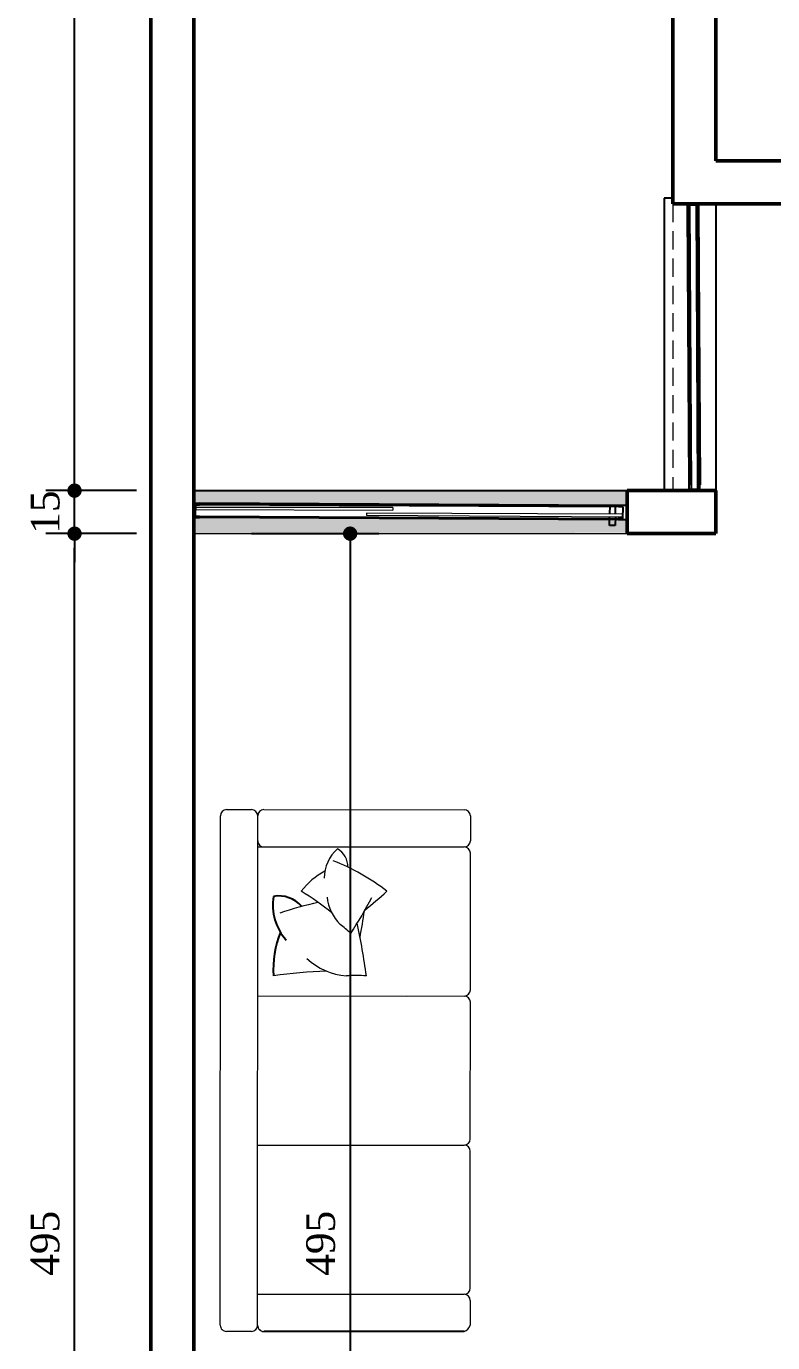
# Model space of a CAD drawing. Header units: millimetres. Extents: x 124972 to 152645, y 1647 to 10452.
# Drawn here: x 151919 to 152179.2, y 9145.9 to 9604.9 of the extents above; entities that cross this region are included whole.
import ezdxf

# ---------------------------------------------------------------- set-up
doc = ezdxf.new("R2010")
doc.units = ezdxf.units.MM
doc.linetypes.add('HIDDEN', pattern=[9.525, 6.35, -3.175])
for name, color, linetype in [('01', 1, 'Continuous'), ('ACESSORIOS', 2, 'Continuous'), ('COZINHA', 2, 'Continuous'), ('Hachuria - Moveis', 1, 'Continuous'), ('Piso', 55, 'Continuous'), ('PN010', 1, 'Continuous')]:
    doc.layers.add(name, color=color, linetype=linetype)
for name, color, linetype, lineweight in [('Hachura', 1, 'Continuous', 9), ('Moveis', 1, 'Continuous', 9), ('Parede Baixa', 5, 'Continuous', 50), ('Pisos Externos', 15, 'Continuous', 9), ('Portas - Janelas', 2, 'Continuous', 20), ('Projeção Janela', 15, 'HIDDEN', 9)]:
    doc.layers.add(name, color=color, linetype=linetype, lineweight=lineweight)
doc.styles.add('Valéria', font='romantic.ttf', dxfattribs={"height": 10})
doc.dimstyles.new('Cota - 50', dxfattribs={"dimtxt": 10, "dimasz": 5, "dimexe": 10, "dimexo": 20, "dimgap": 5, "dimtad": 1, "dimtxsty": 'Valéria', "dimblk": 'DOT', "dimcen": 0, "dimclrd": 12, "dimclre": 12, "dimclrt": 2, "dimazin": 2, "dimtfac": 1, "dimtix": 1, "dimtmove": 0, "dimatfit": 3, "dimldrblk": 'DOT', "dimfxl": 1, "dimarcsym": 0})

# ---------------------------------------------------------------- blocks, each defined once
blk = doc.blocks.new('_Dot')
at = {"color": 0, "linetype": 'ByBlock', "lineweight": -2}
blk.add_line((-0.5, 0), (-1, 0), dxfattribs=at)
at = {"color": 0, "linetype": 'ByBlock', "const_width": 0.5}
blk.add_lwpolyline([(-0.25, 0, 1), (0.25, 0, 1)], format="xyb", close=True, dxfattribs=at)
blk = doc.blocks.new('*D1197')
at = {"color": 12, "lineweight": -2, "transparency": 16777216}
for p, q in [((151997.45, 9428.01), (152041.9, 9428.01)), ((152031.9, 9423.01), (152031.9, 8938.01)), ((151997.45, 8933.01), (152041.9, 8933.01))]:
    blk.add_line(p, q, dxfattribs=at)
at = {"layer": 'Defpoints', "color": 0, "transparency": 16777216}
for p in [(151977.45, 9428.01), (151977.45, 8933.01), (152031.9, 8933.01)]:
    blk.add_point(p, dxfattribs=at)
at = {"color": 12, "lineweight": -2, "transparency": 16777216, "xscale": 5, "yscale": 5, "zscale": 5}
for p, rotation in [((152031.9, 9428.01), 90), ((152031.9, 8933.01), 270)]:
    blk.add_blockref('_Dot', p, dxfattribs=dict(at, rotation=rotation))
at = {"color": 2, "transparency": 16777216, "insert": (152021.65, 9180.51), "char_height": 10, "attachment_point": 5, "rotation": 90, "style": 'Valéria'}
blk.add_mtext('495', dxfattribs=at)
blk = doc.blocks.new('*D1229')
at = {"color": 12, "lineweight": -2, "transparency": 16777216}
for p, q in [((151957.45, 9428.01), (151925.79, 9428.01)), ((151935.79, 8938.01), (151935.79, 9423.01)), ((151957.45, 8933.01), (151925.79, 8933.01))]:
    blk.add_line(p, q, dxfattribs=at)
at = {"layer": 'Defpoints', "color": 0, "transparency": 16777216}
for p in [(151935.79, 9428.01), (151977.45, 9428.01), (151977.45, 8933.01)]:
    blk.add_point(p, dxfattribs=at)
at = {"color": 12, "lineweight": -2, "transparency": 16777216, "xscale": 5, "yscale": 5, "zscale": 5}
for p, rotation in [((151935.79, 9428.01), 90), ((151935.79, 8933.01), 270)]:
    blk.add_blockref('_Dot', p, dxfattribs=dict(at, rotation=rotation))
at = {"color": 2, "transparency": 16777216, "insert": (151925.54, 9180.51), "char_height": 10, "attachment_point": 5, "rotation": 90, "style": 'Valéria'}
blk.add_mtext('495', dxfattribs=at)
blk = doc.blocks.new('*D1230')
at = {"color": 12, "lineweight": -2, "transparency": 16777216}
for p, q in [((151935.79, 9448.01), (151935.79, 9453.01)), ((151957.45, 9443.01), (151925.79, 9443.01)), ((151935.79, 9428.01), (151935.79, 9443.01)), ((151957.45, 9428.01), (151925.79, 9428.01)), ((151935.79, 9423.01), (151935.79, 9418.01))]:
    blk.add_line(p, q, dxfattribs=at)
at = {"layer": 'Defpoints', "color": 0, "transparency": 16777216}
for p in [(151935.79, 9443.01), (151977.45, 9443.01), (151977.45, 9428.01)]:
    blk.add_point(p, dxfattribs=at)
at = {"color": 12, "lineweight": -2, "transparency": 16777216, "xscale": 5, "yscale": 5, "zscale": 5}
for p, rotation in [((151935.79, 9443.01), 270), ((151935.79, 9428.01), 90)]:
    blk.add_blockref('_Dot', p, dxfattribs=dict(at, rotation=rotation))
at = {"color": 2, "transparency": 16777216, "insert": (151925.6, 9435.51), "char_height": 10, "attachment_point": 5, "rotation": 90, "style": 'Valéria'}
blk.add_mtext('15', dxfattribs=at)
blk = doc.blocks.new('*D1231')
at = {"color": 12, "lineweight": -2, "transparency": 16777216}
for p, q in [((151957.45, 10398.01), (151925.79, 10398.01)), ((151935.79, 9448.01), (151935.79, 10393.01)), ((151957.45, 9443.01), (151925.79, 9443.01))]:
    blk.add_line(p, q, dxfattribs=at)
at = {"layer": 'Defpoints', "color": 0, "transparency": 16777216}
for p in [(151935.79, 10398.01), (151977.45, 10398.01), (151977.45, 9443.01)]:
    blk.add_point(p, dxfattribs=at)
at = {"color": 12, "lineweight": -2, "transparency": 16777216, "xscale": 5, "yscale": 5, "zscale": 5}
for p, rotation in [((151935.79, 10398.01), 90), ((151935.79, 9443.01), 270)]:
    blk.add_blockref('_Dot', p, dxfattribs=dict(at, rotation=rotation))
at = {"color": 2, "transparency": 16777216, "insert": (151925.54, 9920.51), "char_height": 10, "attachment_point": 5, "rotation": 90, "style": 'Valéria'}
blk.add_mtext('955', dxfattribs=at)

msp = doc.modelspace()

# ---------------------------------------------------------------- hatches: boundary and pattern name
at = {"layer": 'Pisos Externos'}
h = msp.add_hatch(dxfattribs=at)
h.set_pattern_fill('AR-SAND', color=256, scale=0.05, angle=315.08858)
h.set_pattern_definition([(352.5885755, (216187.2298, 16290.4122), (1.67100301, 1.78949214), [0, -1.9304, 0, -2.159, 0, -2.06375]), (322.5885755, (216187.2298, 16290.412), (4.12219834, 0.95142842), [0, -1.0414, 0, -1.7399, 0, -0.66675]), (282.5885755, (216186.1235, 16291.515), (2.80597368, -2.78716461), [0, -0.635, 0, -2.286, 0, -2.9845]), (272.5885755, (216186.1235, 16291.515), (3.49070464, -1.90601143), [0, -0.3175, 0, -1.4986, 0, -1.7145])])
h.paths.add_polyline_path([(151977.445, 9443.006), (152128.445, 9443.006), (152128.434, 9437.821), (152125.469, 9437.836), (152009.471, 9438.584), (151977.469, 9438.596)])
h.paths.add_polyline_path([(151977.445, 9433.596), (152009.439, 9433.584), (152125.437, 9432.836), (152128.424, 9432.821), (152128.415, 9428.333), (151977.445, 9428.006)])

# ---------------------------------------------------------------- linework, layer by layer
at = {"layer": '01', "color": 1}
for centre, radius, start, end in [((152023.664, 9298.577), 18.729, 171.01351, 221.39539), ((152007.012, 9291.155), 10.512, 40.53426, 100.11831), ((152040.07, 9276.045), 34.987, 158.26753, 183.72924)]:
    msp.add_arc(centre, radius, start, end, dxfattribs=at)
at = {"layer": 'ACESSORIOS'}
for p, q in [((152141.445, 9545.01), (152141.445, 9443.006)), ((152159.445, 9543.006), (152159.445, 9443.006))]:
    msp.add_line(p, q, dxfattribs=at)
at = {"layer": 'COZINHA'}
msp.add_line((152144.445, 9545.006), (152141.414, 9545.01), dxfattribs=at)
at = {"layer": 'Hachura'}
for p, q in [((152150.405, 9542.528), (152150.95, 9443.525)), ((152152.405, 9542.528), (152152.945, 9443.525)), ((152149.945, 9442.992), (152149.945, 9445.025)), ((152150.445, 9443.525), (152150.445, 9445.025)), ((152153.445, 9443.525), (152150.445, 9443.525)), ((152153.445, 9443.525), (152153.445, 9445.025)), ((152153.945, 9443.006), (152153.945, 9445.025)), ((152046.794, 9437.15), (152046.794, 9436.243)), ((151986.607, 9151.934), (151986.662, 9329.6)), ((151988.829, 9331.766), (151997.496, 9331.764)), ((151999.607, 9151.93), (151999.662, 9329.596)), ((152001.829, 9331.762), (152071.663, 9331.741)), ((152073.829, 9329.574), (152073.826, 9320.907)), ((151999.659, 9318.763), (152071.659, 9318.741)), ((152073.81, 9268.907), (152073.825, 9316.574)), ((151999.643, 9266.763), (152051.643, 9266.747)), ((151999.643, 9266.763), (152051.643, 9266.747)), ((151999.643, 9266.763), (152071.643, 9266.741)), ((152073.794, 9216.907), (152073.809, 9264.574)), ((151999.626, 9214.763), (152051.626, 9214.747)), ((151999.626, 9214.763), (152071.626, 9214.741)), ((152073.778, 9164.907), (152073.792, 9212.574)), ((151999.61, 9162.763), (152071.61, 9162.741)), ((152073.776, 9160.574), (152073.774, 9151.907)), ((151997.44, 9149.764), (151988.773, 9149.766))]:
    msp.add_line(p, q, dxfattribs=at)
for points in [[(151977.9, 9436.464), (152046.794, 9436.243)], [(152046.794, 9437.15), (151977.905, 9437.159)], [(152126.95, 9434.826), (152037.608, 9435.21), (152037.608, 9434.402)], [(152037.608, 9434.402), (152126.943, 9433.826)]]:
    msp.add_lwpolyline(points, dxfattribs=at)
for centre, radius, start, end in [((151988.829, 9329.6), 2.167, 89.98227, 179.98227), ((151997.495, 9329.597), 2.167, 359.98227, 89.98227), ((152001.829, 9329.596), 2.167, 89.98227, 179.98227), ((152071.662, 9329.574), 2.167, 359.98227, 89.98227), ((152001.826, 9320.929), 2.167, 179.98227, 269.98227), ((152071.659, 9320.908), 2.167, 269.98227, 359.98227), ((152036.003, 9308.069), 13.11, 130.42291, 180.8048), ((152023.771, 9311.708), 7.358, 359.94366, 59.52772), ((152071.658, 9316.574), 2.167, 359.98227, 89.98227), ((151998.319, 9243.509), 75.674, 52.18256, 68.532), ((152034.462, 9288.62), 24.491, 117.67693, 143.13865), ((151958.599, 9213.095), 106.325, 51.03398, 58.04854), ((152039.663, 9302.955), 15.917, 186.14345, 224.94868), ((151913.769, 9447.922), 195.106, 309.17386, 312.15731), ((152042.791, 9193.514), 108.105, 101.75568, 109.1226), ((151891.906, 9379.239), 166.954, 327.09894, 332.11811), ((151801.192, 9241.846), 238.505, 7.68954, 12.17161), ((151761.068, 9336.677), 278.723, 349.76445, 351.69422), ((152012.581, 9269.533), 27.239, 44.28056, 54.50279), ((152032.388, 9296.432), 22.739, 226.73405, 265.53928), ((152027.972, 9123.601), 151.892, 91.62458, 98.63914), ((152034.074, 9235.002), 38.913, 84.87116, 95.09338), ((152071.643, 9268.908), 2.167, 269.98227, 359.98227), ((152071.642, 9264.574), 2.167, 359.98227, 89.98227), ((152071.627, 9216.908), 2.167, 269.98227, 359.98227), ((152071.626, 9212.574), 2.167, 359.98227, 89.98227), ((152071.611, 9164.908), 2.167, 269.98227, 359.98227), ((152071.61, 9160.574), 2.167, 359.98227, 89.98227), ((151988.774, 9151.933), 2.167, 179.98227, 269.98227), ((151997.44, 9151.93), 2.167, 269.98227, 359.98227), ((152001.774, 9151.929), 2.167, 179.98227, 269.98227), ((152070.255, 9153.261), 3.771, 291.00795, 338.95658)]:
    msp.add_arc(centre, radius, start, end, dxfattribs=at)
at = {"layer": 'Hachuria - Moveis'}
for p, q in [((152149.395, 9543.006), (152149.395, 9541.027)), ((152149.895, 9542.528), (152149.895, 9541.028)), ((152152.895, 9542.528), (152149.895, 9542.528)), ((152152.895, 9542.528), (152152.895, 9541.028)), ((152153.395, 9543.006), (152153.395, 9541.028)), ((151977.469, 9438.596), (151979.414, 9438.584)), ((151977.911, 9438.094), (151977.885, 9434.094)), ((151977.911, 9438.094), (151979.411, 9438.084)), ((151979.411, 9438.084), (151979.414, 9438.584)), ((152125.438, 9437.336), (152125.441, 9437.836)), ((152126.938, 9437.326), (152125.438, 9437.336)), ((152128.407, 9437.817), (152125.441, 9437.836)), ((152126.938, 9437.326), (152126.912, 9433.326)), ((151977.445, 9433.596), (151979.382, 9433.584)), ((151977.885, 9434.094), (151979.385, 9434.084)), ((151979.385, 9434.084), (151979.382, 9433.584)), ((152125.412, 9433.336), (152125.409, 9432.836)), ((152128.396, 9432.817), (152125.409, 9432.836)), ((152126.912, 9433.326), (152125.412, 9433.336))]:
    msp.add_line(p, q, dxfattribs=at)
at = {"layer": 'Moveis'}
for p, q in [((152149.395, 9541.027), (152149.895, 9541.028)), ((152152.895, 9541.028), (152153.395, 9541.028)), ((152149.945, 9445.025), (152150.445, 9445.025)), ((152153.445, 9445.025), (152153.945, 9445.025))]:
    msp.add_line(p, q, dxfattribs=at)
at = {"layer": 'Parede Baixa'}
for p, q in [((151962.445, 8553.006), (151962.445, 10408.006)), ((151977.445, 8933.006), (151977.445, 10398.006)), ((152144.445, 9543.006), (152144.445, 9653.006)), ((152159.445, 9558.006), (152159.445, 9653.006)), ((152159.445, 9558.006), (152452.445, 9558.006)), ((152159.445, 9543.006), (152144.445, 9543.006)), ((152159.445, 9543.006), (152467.445, 9543.006)), ((152128.445, 9428.006), (152128.445, 9443.006)), ((152128.445, 9443.006), (152144.445, 9443.006)), ((152159.445, 9443.006), (152144.445, 9443.006)), ((152159.445, 9428.006), (152159.445, 9443.006)), ((152128.445, 9428.006), (152159.445, 9428.006))]:
    msp.add_line(p, q, dxfattribs=at)
at = {"layer": 'Piso'}
for p, q in [((152149.406, 9541.027), (152149.945, 9445.025)), ((152149.895, 9541.028), (152150.445, 9445.025)), ((152152.895, 9541.028), (152153.445, 9445.025)), ((152153.395, 9541.028), (152153.945, 9445.025)), ((152125.466, 9437.336), (151979.411, 9438.084)), ((152125.469, 9437.836), (151979.414, 9438.584)), ((152125.437, 9432.836), (151979.382, 9433.584)), ((151979.385, 9434.084), (152125.44, 9433.336))]:
    msp.add_line(p, q, dxfattribs=at)
at = {"layer": 'PN010'}
for p, q in [((151977.445, 9443.006), (152128.445, 9443.006)), ((152122.403, 9437.853), (152122.384, 9434.856)), ((152124.403, 9437.843), (152122.403, 9437.853)), ((152124.388, 9434.843), (152124.403, 9437.843)), ((152122.369, 9430.853), (152122.388, 9433.856)), ((152124.369, 9430.843), (152122.369, 9430.853)), ((152124.383, 9433.843), (152124.369, 9430.843)), ((152071.606, 9149.741), (152001.773, 9149.762))]:
    msp.add_line(p, q, dxfattribs=at)
at = {"layer": 'Portas - Janelas'}
msp.add_line((151977.445, 9428.006), (152128.445, 9428.006), dxfattribs=at)
at = {"layer": 'Projeção Janela'}
msp.add_line((152144.445, 9543.006), (152144.445, 9443.006), dxfattribs=at)

# ---------------------------------------------------------------- dimensions: what is measured, and where the dimension line sits
for base, p1, p2, picture, middle in [((151935.79, 10398.006), (151977.445, 9443.006), (151977.445, 10398.006), '*D1231', (151925.539, 9920.506)), ((151935.79, 9443.006), (151977.445, 9428.006), (151977.445, 9443.006), '*D1230', (151925.598, 9435.506)), ((151935.79, 9428.006), (151977.445, 8933.006), (151977.445, 9428.006), '*D1229', (151925.539, 9180.506))]:
    dim = msp.add_linear_dim(base=base, p1=p1, p2=p2, angle=90, dimstyle='Cota - 50', override={"dimtmove": 1})
    dim.commit()
    dim.dimension.update_dxf_attribs({"geometry": picture, "text_midpoint": middle})
dim = msp.add_linear_dim(base=(152031.9, 8933.006), p1=(151977.445, 9428.006), p2=(151977.445, 8933.006), angle=90, dimstyle='Cota - 50')
dim.commit()
dim.dimension.update_dxf_attribs({"geometry": '*D1197', "text_midpoint": (152021.649, 9180.506)})

doc.saveas('drawing.dxf')
